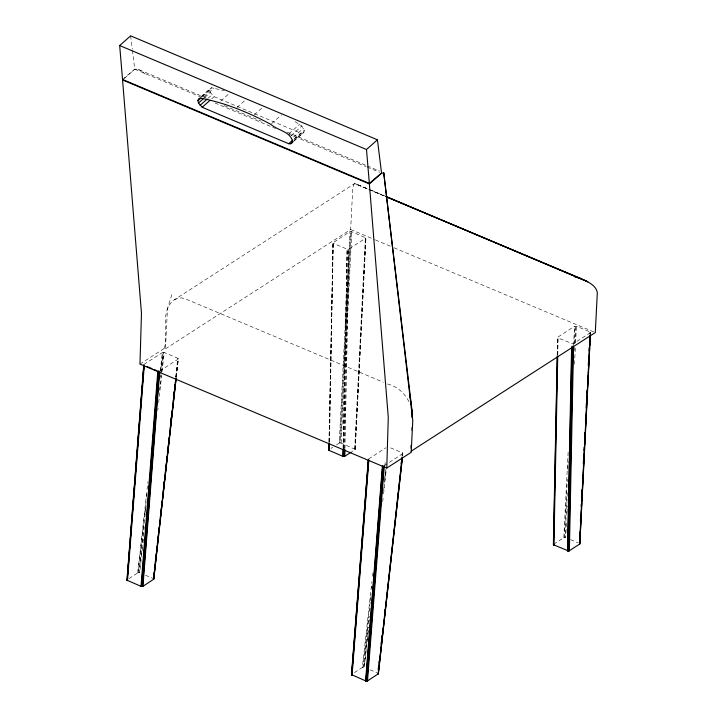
<?xml version="1.0" encoding="UTF-8"?>
<svg xmlns="http://www.w3.org/2000/svg" width="717" height="717" viewBox="0 0 717 717"><rect width="100%" height="100%" fill="white"/><g stroke="black" fill="none" stroke-linecap="round" stroke-linejoin="round"><path stroke-width="0.54" stroke-dasharray="3.58 2.69" d="M328.969 442.12L333.002 242.767L349.95 231.69L351.196 231.466L365.948 237.999L355.238 449.38L352.199 451.495M329.085 441.358L333.002 242.767M329.228 441.797L333.262 242.445M329.524 441.654L333.1 243.126M343.058 448.492L347.1 249.14L333.539 243.422M343.371 448.591L347.1 249.14M343.712 448.645L347.404 249.238M344.402 448.627L348.444 249.274L365.948 237.999M344.958 448.421L349 249.068M557.217 355.462L557.611 337.277L574.523 326.289L576.423 326.217L589.983 331.935L590.405 334.83M557.476 354.96L557.835 337.035M557.763 354.816L558.104 338.021L557.611 337.277M139.967 364.093L164.39 348.363L165.475 348.82L167.446 308.794L171.901 294.346M164.39 348.363C168.432 333.387 159.577 310.56 174.321 299.796L354.691 183.552L370.268 189.808M336.47 444.872L339.24 443.079L349.95 231.69M339.24 443.079L339.795 442.882L350.505 231.492M165.475 348.82L350.658 229.503L352.737 188.714L353.696 184.69L354.691 183.552M355.238 449.38L340.494 442.855L351.196 231.466M341.14 443.016L351.85 231.627M354.7 448.725L365.41 237.336M354.978 449.711L365.679 238.322M355.139 449.021L365.849 237.641M553.641 544.23L563.813 537.678L568.231 450.437M573.564 345.298L574.523 326.289M563.813 537.678L564.369 537.472L567.317 479.314M567.819 469.25L568.222 461.416M574.165 343.981L575.079 326.083M566.448 523.069L565.713 537.607L565.059 537.454L567.326 492.713M574.523 350.667L574.693 347.315M574.917 342.843L575.769 326.065M566.959 513.005L567.299 506.292M574.496 364.245L575.348 347.467M575.572 342.995L576.423 326.217M589.867 334.167L589.983 331.935M590.306 334.472L590.414 332.231M410.285 448.537L410.456 445.203M411.208 430.765L411.379 427.44M128.961 578.565L137.772 572.892L146.949 490.553M147.075 489.442L147.935 481.654M160.339 370.384L162.32 352.585L164.22 352.513L177.78 358.222L178.318 358.885L176.203 377.796M137.772 572.892L146.107 501.515M146.6 497.06L146.967 493.726M160.608 371.334L162.714 352.414M138.166 572.722L138.668 572.65L145.237 513.677M145.363 512.565L146.107 505.888M160.491 376.819L160.733 374.597M160.859 373.485L163.216 352.343M142.531 547.223L139.672 572.82L139.197 572.686L144.278 527.067M159.532 390.209L160.025 385.755M160.151 384.644L163.745 352.379M143.024 542.778L143.391 539.435M157.776 410.375L158.027 408.143M158.645 402.587L161.621 375.878M162.114 371.433L164.22 352.513M175.674 377.142L177.78 358.222M175.925 377.276L178.04 358.366M176.068 377.017L178.318 358.885M176.113 377.438L178.219 358.527M354.413 672.591L362.345 667.482L371.89 581.81M372.508 576.244L372.885 572.91M384.787 466.095L385.405 460.529M362.345 667.482L362.901 667.276L370.214 601.635M370.339 600.523L371.083 593.846M371.702 588.281L371.953 586.058M362.901 667.276L363.591 667.258L368.305 624.973M368.43 623.862L369.3 616.073M369.918 610.508L370.169 608.285M384.545 479.216L385.038 474.771M385.163 473.65L385.665 469.205M367.471 638.48L364.245 667.41L368.404 627.258M369.022 621.693L369.273 619.47M383.649 490.401L384.025 487.067M384.518 482.613L386.006 469.259M367.964 634.034L368.341 630.691M382.717 501.631L383.093 498.288M383.586 493.843L386.311 469.366M401.986 456.155L402.354 452.821L388.793 447.112M402.237 456.299L402.354 452.821M402.542 455.349L402.604 452.956M402.64 455.707L402.784 453.117M293.647 141.357L303.927 132.26L304.232 130.467L301.866 125.995L292.93 120.331M303.927 132.26L302.637 133.219L300.629 133.129L214.141 96.696L210.323 92.529L209.714 90.243L210.224 88.523L211.739 87.752L224.313 90.745M590.512 332.589L573.017 343.864L558.104 338.021M402.882 453.476L387.969 463.245M124.202 78.529L134.751 69.182L137.915 69.253L205.77 97.844M201.038 96.661L210.224 88.523M201.764 96.589L211.739 87.752M202.651 96.499L209.714 90.243M203.96 96.92L213.917 88.11M204.802 97.422L210.323 92.529M207.948 98.363L211.918 94.85M211.748 98.812L214.141 96.696M220.693 101.061L230.551 92.323M236.968 107.523L245.142 100.272M254.266 114.819L262.449 107.568M271.626 123.602L281.494 114.872M288.897 133.81L299.688 124.265M291.048 135.576L301.866 125.995M293.459 137.108L303.497 128.218M294.266 138.766L300.629 133.129M294.024 139.51L304.232 130.467M293.898 140.953L302.637 133.219M122.517 79.426L134.751 69.182L132.412 50.298M144.009 364.379L162.32 352.585M159.739 371.012L178.049 359.208M330.922 448.448L332.769 447.256M368.583 458.979L385.979 447.767M384.312 465.602L387.055 463.836M174.321 299.796L177.888 298.362L181.697 297.913L184.636 298.541L383.353 382.242M347.745 249.292L348.444 249.274M339.795 442.882L340.494 442.855M564.369 537.472L565.059 537.454M138.668 572.65L139.197 572.686M224.278 105.641L261.293 121.236M286.997 132.071L366.163 165.43M367.194 165.86L379.526 171.058M134.751 69.182L200.572 96.912M214.966 102.97L275.642 128.531M289.014 134.16L366.136 166.649M367.167 167.079L379.508 172.277M384.016 195.831L356.143 184.126L384.984 196.279M350.658 229.503L374.399 239.505M375.43 239.935L392.979 247.329M394.009 247.768L595.298 332.554M387.467 383.98C397.478 386.436 405.338 393.633 409.506 402.909M570.553 539.65L578.305 542.912M145.488 575.267L153.241 578.529M370.062 669.857L376.837 672.716M371.298 190.247L384.706 195.911M137.915 69.253L141.59 70.929L145.21 74.102M355.829 183.704L356.851 185.049M130.628 35.85L132.278 49.186"/><path stroke-width="1.08" d="M351.276 452.086L344.796 456.263L342.896 456.335L328.906 450.321L328.942 443.24M328.906 450.321L329.04 443.599M329.085 450.482L329.202 442.918M329.336 450.617L329.479 443.895M342.896 456.335L343.04 449.613M343.21 456.433L343.344 449.711M343.551 456.487L343.712 448.645M344.25 456.46L344.384 449.747M344.796 456.263L344.94 449.541M590.405 334.83L579.811 543.979L568.814 551.059L553.381 544.732L557.226 356.313M553.56 545.001L557.369 356.842M553.909 545.216L557.745 355.937M567.47 550.925L571.601 347.091M567.783 551.023L571.906 347.189M568.124 551.086L572.274 346.132M568.814 551.059L572.946 347.225M569.37 550.853L573.519 345.908M386.777 468.058L388.282 417.348L369.327 183.382L381.561 173.147L383.783 172.958L412.777 420.44L411.2 452.328L386.777 468.058L139.967 364.093L141.473 313.383L122.517 79.426L369.327 183.382M579.668 535.491L579.838 532.139M580.412 520.954L580.582 517.593M581.146 506.408L581.254 504.176M581.828 492.991L581.998 489.63M582.562 478.454L582.733 475.093M583.297 463.908L583.468 460.556M583.979 450.491L584.149 447.13M584.713 435.945L584.884 432.593M585.448 421.408L585.619 418.056M586.13 407.991L586.354 403.51M586.864 393.445L587.035 390.093M587.599 378.908L587.77 375.556M588.281 365.482L588.451 362.13M589.016 350.945L589.186 347.593M579.542 544.302L590.145 335.153M581.747 503.352L579.811 543.979M581.863 501.12L583.163 475.389M583.279 473.157L583.898 460.852M584.014 458.62L584.579 447.435M584.696 445.194L585.314 432.889M585.431 430.657L586.058 418.352M586.165 416.111L587.474 390.389M587.582 388.157L588.209 375.851M588.316 373.611L589.625 347.888M589.732 345.657L590.243 335.583M411.899 417.437L412.185 411.89L383.712 172.878M176.086 378.917L153.77 579.193L142.925 586.327L141.5 586.533L126.936 580.205L143.75 364.89M127.115 580.474L143.929 365.15M127.456 576.36L127.976 569.665M128.155 567.434L128.675 560.739M128.854 558.507L129.463 550.692M129.634 548.46L130.153 541.774M130.333 539.543L130.852 532.848M131.032 530.616L131.552 523.921M131.811 520.569L132.251 514.994M132.421 512.763L133.03 504.956M133.21 502.725L133.729 496.03M133.9 493.798L134.429 487.103M134.599 484.871L135.119 478.176M135.388 474.833L135.907 468.138M136.078 465.907L136.606 459.212M136.777 456.98L137.297 450.285M137.476 448.053L137.996 441.358M138.256 438.015L138.784 431.32M138.955 429.089L139.474 422.394M139.654 420.162L140.173 413.467M140.353 411.235L140.873 404.549M141.043 402.318L141.572 395.623M141.832 392.271L142.351 385.576M142.531 383.344L143.05 376.658M143.221 374.426L143.75 367.731M127.465 580.689L144.278 365.365M141.025 586.398L157.839 371.074L158.842 371.245L142.029 586.569M141.5 586.533L158.314 371.209M142.531 586.497L159.255 372.293M142.925 586.327L159.649 372.123M402.389 457.93L378.343 673.783L367.498 680.926L366.253 681.15L351.5 674.625L368.233 460.413M351.608 674.984L368.413 459.66M351.787 675.145L368.601 459.821M352.038 675.28L368.852 459.956M365.598 680.989L382.412 465.674L383.066 465.826L366.253 681.15M365.903 681.096L382.717 465.772M366.943 681.123L383.667 466.919M367.498 680.926L384.222 466.722M126.936 580.205L127.196 579.703M553.381 544.732L553.641 544.23M154.478 567.407L154.729 565.175M163.772 483.957L164.023 481.734M167.366 451.692L167.617 449.46M170.969 419.418L171.211 417.195M173.819 393.83L174.061 391.607M174.563 387.153L174.805 384.93M153.734 576.441L154.236 571.987M154.478 569.764L154.98 565.319M155.222 563.087L155.598 559.753M155.965 556.41L156.342 553.076M156.709 549.742L157.086 546.399M157.337 544.176L157.83 539.722M158.081 537.499L158.448 534.165M158.824 530.822L159.192 527.488M159.568 524.145L159.936 520.811M160.312 517.468L160.68 514.134M160.931 511.911L161.424 507.457M161.675 505.234L162.042 501.891M162.418 498.557L162.786 495.214M163.162 491.88L163.53 488.546M163.781 486.314L164.274 481.869M164.525 479.637L165.018 475.192M165.269 472.969L165.636 469.626M166.012 466.292L166.38 462.949M166.756 459.615L167.124 456.272M167.375 454.049L167.868 449.604M168.119 447.372L168.612 442.927M168.862 440.695L169.23 437.361M169.606 434.018L169.974 430.684M170.225 428.461L170.718 424.007M170.969 421.784L171.462 417.33M171.713 415.107L172.205 410.653M172.456 408.43L172.833 405.096M173.2 401.753L173.577 398.419M173.819 396.196L174.321 391.742M174.563 389.519L175.065 385.065M175.306 382.842L175.808 378.388M153.501 579.515L175.817 379.239M153.77 579.193L158.627 534.326M158.878 532.095L175.988 378.549M378.182 669.786L378.424 667.563M378.926 663.108L379.168 660.886M381.032 644.198L381.283 641.975M381.776 637.521L382.027 635.298M382.519 630.843L382.77 628.621M384.626 611.933L384.877 609.701M397.523 496.218L397.765 493.986M401.117 463.944L401.359 461.721M378.074 674.105L402.112 457.41M402.291 457.571L378.343 673.783M383.344 174.715L383.783 172.958M197.946 100.667L198.528 98.874L200.097 98.059C224.959 102.701 248.602 112.399 270.811 124.337C277.228 130.279 289.982 131.328 292.455 140.899L292.07 142.764L290.717 143.767L288.691 143.705L202.194 107.272L198.484 103.015L197.946 100.667L201.083 97.888M119.676 45.547L130.628 35.85L377.438 139.815L381.561 173.147L369.398 183.928L122.58 79.963L119.676 45.547L366.486 149.512L369.398 183.928M198.484 103.015L203.216 98.821M200.016 105.399L207.159 99.071M202.194 107.272L210.153 100.219M288.691 143.705L292.67 140.173M290.717 143.767L293.101 141.652M366.486 149.512L377.438 139.815M411.056 451.262L595.298 332.554L597.324 292.563C595.988 284.945 587.322 281.647 581.182 278.635L386.078 196.691L587.877 281.799L385.737 196.35M574.828 276.861L581.182 278.635M147.182 366.584L152.031 368.628M153.967 369.443L156.871 370.671M411.388 407.65L412.185 411.89M409.721 395.927L410.097 397.971M410.474 400.014L411.226 404.101"/></g></svg>
